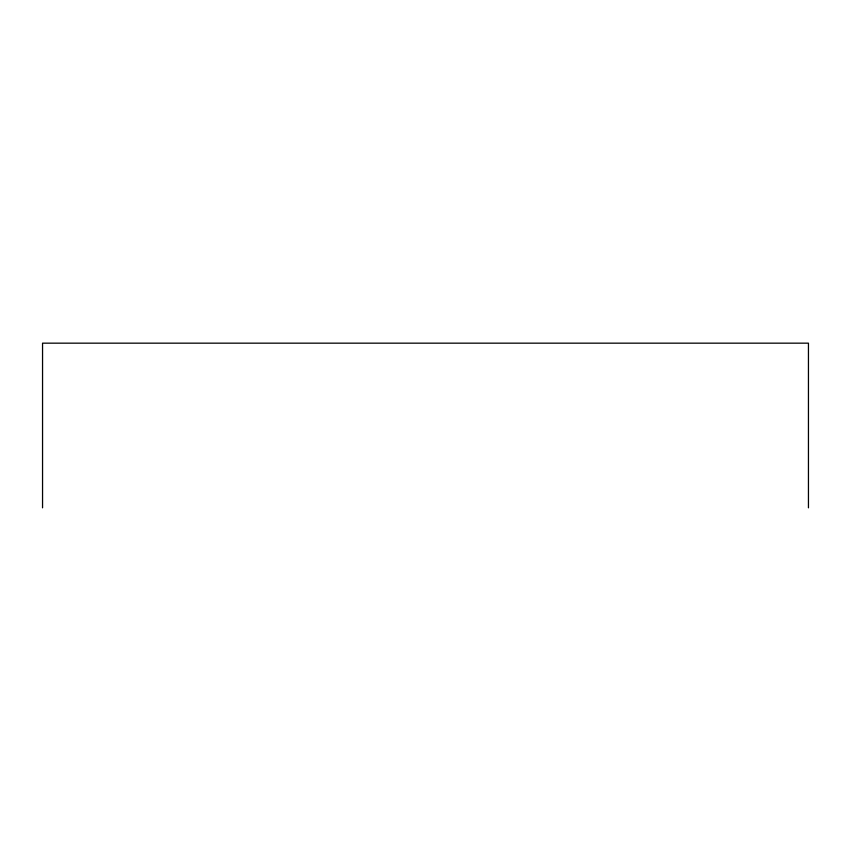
<?xml version="1.0" encoding="UTF-8"?>
<svg xmlns="http://www.w3.org/2000/svg" width="851" height="851" viewBox="0 0 851 851"><rect width="100%" height="100%" fill="white"/><g stroke="black" fill="none" stroke-linecap="round" stroke-linejoin="round"><path stroke-width="1.28" d="M808.45 507.834L808.45 343.166L42.55 343.166L42.55 507.834"/></g></svg>
